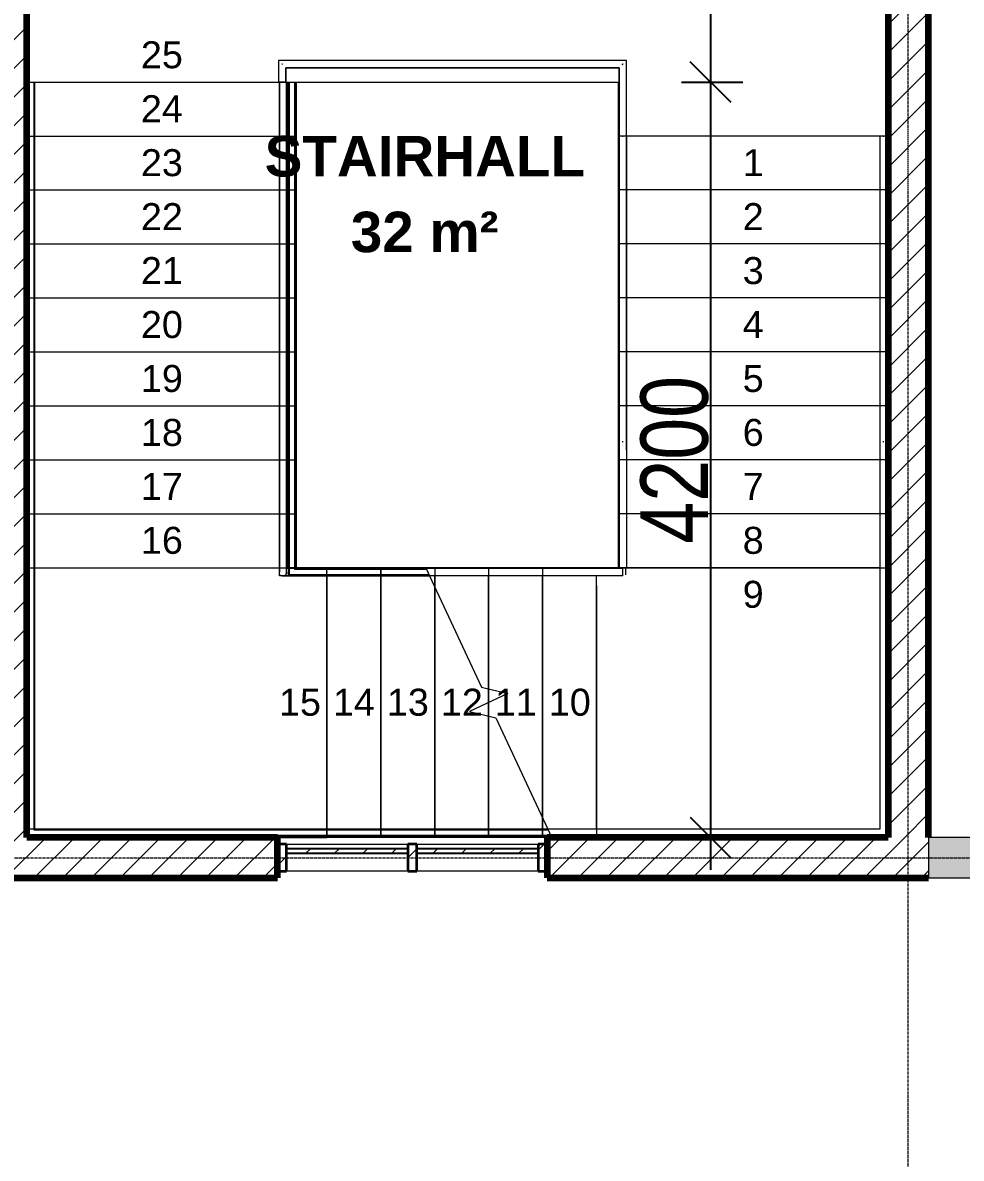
# Model space of a CAD drawing. Header units: millimetres. Extents: x -35190 to 411743, y -233114 to 23872.
# Drawn here: x 176524 to 181742, y -13685 to -7371 of the extents above; entities that cross this region are included whole.
import ezdxf

# ---------------------------------------------------------------- set-up
doc = ezdxf.new("R2010")
doc.units = ezdxf.units.MM
doc.linetypes.add('Grid Line', pattern=[22.225, 12.7, -3.175, 3.175, -3.175])
doc.linetypes.add('Overhead', pattern=[3.96875, 2.38125, -1.5875])
for name, color, linetype, lineweight in [('A-ANNO-DIMS', 211, 'Continuous', 9), ('A-AREA-IDEN', 2, 'Continuous', 9), ('A-DETL-GENF', 92, 'Continuous', 18), ('A-DETL-THIN', 151, 'Continuous', 18), ('A-FLOR', 192, 'Continuous', 18), ('A-FLOR-HRAL', 11, 'Continuous', 18), ('A-FLOR-HRAL-MBND', 5, 'Overhead', 18), ('A-GLAZ-CURT', 52, 'Continuous', 18), ('A-GLAZ-CWMG', 51, 'Continuous', 18), ('A-WALL', 113, 'Continuous', 18), ('A-WALL-PATT', 111, 'Continuous', 18), ('S-GRID', 1, 'Continuous', 9), ('S-STRS', 31, 'Continuous', 18), ('S-STRS-ANNO', 31, 'Continuous', 18), ('S-STRS-MBND', 31, 'Overhead', 18)]:
    doc.layers.add(name, color=color, linetype=linetype, lineweight=lineweight)
doc.styles.add('Arial_1', font='arial.ttf', dxfattribs={"height": 150})
doc.styles.add('Arial_3', font='arial.ttf', dxfattribs={"width": 0.8, "height": 375})
doc.styles.add('Arial_B', font='arialbd.ttf', dxfattribs={"height": 225})
doc.dimstyles.new('main_4_5mm', dxfattribs={"dimscale": 304.8, "dimtxt": 382.597275, "dimasz": 0.738189, "dimexe": 0.590551, "dimexo": 0.0625, "dimgap": 0.024606, "dimtad": 1, "dimdec": 0, "dimzin": 0, "dimdsep": 46, "dimtxsty": 'Arial_3', "dimblk1": 'OBLIQUE', "dimblk2": 'OBLIQUE', "dimsah": 1, "dimcen": 0.09, "dimdle": 0.590551, "dimazin": 0, "dimtfac": 1, "dimtdec": 4, "dimtix": 1, "dimtmove": 0, "dimatfit": 3, "dimfxl": 0.590551, "dimfxlon": 1, "dimtvp": 1, "dimtolj": 1, "dimtzin": 0, "dimarcsym": 2})
pattern_1 = [(45, (140110.45, -3260.38), (-79.5495, 79.5495), [])]

# ---------------------------------------------------------------- blocks, each defined once
blk = doc.blocks.new('Top Rail Type - Top Rail_Internal_-466774-FIRST FLOOR')
at = {"layer": 'A-FLOR-HRAL'}
for p, q in [((38099.2, -8594.9), (36436.4, -8594.9)), ((36436.4, -8634.9), (38099.2, -8634.9)), ((39332.5, -8594.9), (38099.2, -8594.9)), ((38099.2, -8634.9), (39351.1, -8634.9))]:
    blk.add_line(p, q, dxfattribs=at)
blk.add_open_spline([(38103.9, -8612.8), (38103.9, -8613.5), (38103.9, -8614.9), (38103.9, -8616.3), (38103.9, -8617)], degree=3, dxfattribs=at)
blk = doc.blocks.new('Top Rail Type - Top Rail_Internal_-V16-FIRST FLOOR')
at = {"layer": 'A-FLOR-HRAL'}
for p, q in [((38103.9, -8594.9), (36436.4, -8594.9)), ((38103.9, -8634.9), (36436.4, -8634.9)), ((39332.5, -8594.9), (38103.9, -8594.9)), ((39351.1, -8634.9), (38103.9, -8634.9))]:
    blk.add_line(p, q, dxfattribs=at)
blk = doc.blocks.new('Top Rail Type - Top Rail_Internal_-466793-FIRST FLOOR')
at = {"layer": 'A-FLOR-HRAL'}
for p, q in [((37841, -4440.3), (37841, -7165.7)), ((37881, -7165.7), (37881, -4440.3)), ((37861, -7185.7), (38099.2, -7185.7)), ((38099.2, -7145.7), (37881, -7145.7)), ((38656.7, -7145.7), (38099.2, -7145.7)), ((38099.2, -7185.7), (38675.3, -7185.7))]:
    blk.add_line(p, q, dxfattribs=at)
at = {"layer": 'A-FLOR-HRAL', "flags": 128}
for points in [[(37858.9, -4440.3), (37861, -4440.3), (37863.1, -4440.3)], [(37881, -7165.7), (37880.3, -7170.9), (37878.3, -7175.7), (37875.1, -7179.9), (37871, -7183), (37866.2, -7185), (37861, -7185.7), (37855.8, -7185), (37851, -7183), (37846.9, -7179.9)], [(37846.9, -7179.9), (37851, -7183), (37855.8, -7185), (37861, -7185.7)], [(37861, -7185.7), (37866.2, -7185), (37871, -7183), (37875.1, -7179.9), (37878.3, -7175.7), (37880.3, -7170.9), (37881, -7165.7)]]:
    blk.add_lwpolyline(points, dxfattribs=at)
at = {"layer": 'A-FLOR-HRAL'}
blk.add_open_spline([(38103.9, -7163.6), (38103.9, -7164.3), (38103.9, -7165.7), (38103.9, -7167.1), (38103.9, -7167.8)], degree=3, dxfattribs=at)
blk = doc.blocks.new('Top Rail Type - Top Rail_Internal_-V17-FIRST FLOOR')
at = {"layer": 'A-FLOR-HRAL'}
for p, q in [((37841, -4440.3), (37881, -4440.3)), ((37841, -7185.7), (37841, -4440.3)), ((37881, -7145.7), (37881, -4440.3)), ((38103.9, -7185.7), (37841, -7185.7)), ((38103.9, -7145.7), (37881, -7145.7)), ((38656.7, -7145.7), (38103.9, -7145.7)), ((38675.3, -7185.7), (38103.9, -7185.7))]:
    blk.add_line(p, q, dxfattribs=at)
blk = doc.blocks.new('Railing - Railing-467033-FIRST FLOOR')
at = {"layer": 'A-FLOR-HRAL-MBND'}
for p, q in [((36446.8, -4440.3), (36476.8, -4440.3)), ((36446.8, -7140.3), (36446.8, -4440.3)), ((36446.8, -4440.3), (36476.8, -4440.3)), ((36446.8, -7140.3), (36446.8, -4440.3)), ((36446.8, -4440.3), (36476.8, -4440.3)), ((36446.8, -7140.3), (36446.8, -4440.3)), ((36446.8, -4440.3), (36476.8, -4440.3)), ((36446.8, -7140.3), (36446.8, -4440.3)), ((36476.8, -7140.3), (36476.8, -4440.3)), ((36476.8, -7140.3), (36476.8, -4440.3)), ((36476.8, -7140.3), (36476.8, -4440.3)), ((36476.8, -7140.3), (36476.8, -4440.3)), ((36446.8, -7440.3), (36446.8, -7140.3)), ((36446.8, -7440.3), (36446.8, -7140.3)), ((36446.8, -7440.3), (36446.8, -7140.3)), ((36446.8, -7440.3), (36446.8, -7140.3)), ((36476.8, -7440.3), (36476.8, -7140.3)), ((36476.8, -7440.3), (36476.8, -7140.3)), ((36476.8, -7440.3), (36476.8, -7140.3)), ((36476.8, -7440.3), (36476.8, -7140.3)), ((36446.8, -8629.9), (36446.8, -7440.3)), ((36446.8, -8629.9), (36446.8, -7440.3)), ((36446.8, -8629.9), (36446.8, -7440.3)), ((36446.8, -8629.9), (36446.8, -7440.3)), ((36476.8, -8599.9), (36476.8, -7440.3)), ((36476.8, -8599.9), (36476.8, -7440.3)), ((36476.8, -8599.9), (36476.8, -7440.3)), ((36476.8, -8599.9), (36476.8, -7440.3)), ((38103.9, -8629.9), (36446.8, -8629.9)), ((38103.9, -8629.9), (36446.8, -8629.9)), ((38103.9, -8629.9), (36446.8, -8629.9)), ((38103.9, -8629.9), (36446.8, -8629.9)), ((38103.9, -8599.9), (36476.8, -8599.9)), ((38103.9, -8599.9), (36476.8, -8599.9)), ((38103.9, -8599.9), (36476.8, -8599.9)), ((38103.9, -8599.9), (36476.8, -8599.9)), ((39334.8, -8599.9), (38103.9, -8599.9)), ((39334.8, -8599.9), (38103.9, -8599.9)), ((39334.8, -8599.9), (38103.9, -8599.9)), ((39334.8, -8599.9), (38103.9, -8599.9)), ((39348.8, -8629.9), (38103.9, -8629.9)), ((39348.8, -8629.9), (38103.9, -8629.9)), ((39348.8, -8629.9), (38103.9, -8629.9)), ((39348.8, -8629.9), (38103.9, -8629.9))]:
    blk.add_line(p, q, dxfattribs=at)
blk = doc.blocks.new('Railing - Railing-467037-FIRST FLOOR')
at = {"layer": 'A-FLOR-HRAL'}
for p, q in [((39734.3, -7140.3), (39734.3, -7145.7)), ((39734.3, -7140.3), (39734.3, -7145.7)), ((39734.3, -7140.3), (39734.3, -7145.7)), ((39734.3, -7140.3), (39734.3, -7145.7)), ((39764.3, -7140.3), (39764.3, -7180.7)), ((39764.3, -7140.3), (39764.3, -7180.7)), ((39764.3, -7140.3), (39764.3, -7180.7)), ((39764.3, -7140.3), (39764.3, -7180.7))]:
    blk.add_line(p, q, dxfattribs=at)
at = {"layer": 'A-FLOR-HRAL-MBND'}
for p, q in [((37896, -4440.3), (37926, -4440.3)), ((37896, -7180.7), (37896, -4440.3)), ((37896, -4440.3), (37926, -4440.3)), ((37896, -7180.7), (37896, -4440.3)), ((37896, -4440.3), (37926, -4440.3)), ((37896, -7180.7), (37896, -4440.3)), ((37896, -4440.3), (37926, -4440.3)), ((37896, -7180.7), (37896, -4440.3)), ((37926, -7150.7), (37926, -4440.3)), ((37926, -7150.7), (37926, -4440.3)), ((37926, -7150.7), (37926, -4440.3)), ((37926, -7150.7), (37926, -4440.3)), ((38103.9, -7180.7), (37896, -7180.7)), ((38103.9, -7180.7), (37896, -7180.7)), ((38103.9, -7180.7), (37896, -7180.7)), ((38103.9, -7180.7), (37896, -7180.7)), ((38103.9, -7150.7), (37926, -7150.7)), ((38103.9, -7150.7), (37926, -7150.7)), ((38103.9, -7150.7), (37926, -7150.7)), ((38103.9, -7150.7), (37926, -7150.7)), ((38659, -7150.7), (38103.9, -7150.7)), ((38659, -7150.7), (38103.9, -7150.7)), ((38659, -7150.7), (38103.9, -7150.7)), ((38659, -7150.7), (38103.9, -7150.7)), ((38673, -7180.7), (38103.9, -7180.7)), ((38673, -7180.7), (38103.9, -7180.7)), ((38673, -7180.7), (38103.9, -7180.7)), ((38673, -7180.7), (38103.9, -7180.7))]:
    blk.add_line(p, q, dxfattribs=at)
blk = doc.blocks.new('Top Rail Type - Top Rail_Internal_-467053-FIRST FLOOR')
at = {"layer": 'A-FLOR-HRAL'}
for p, q in [((41178.5, -4740.3), (41178.5, -6485)), ((41218.5, -6485), (41218.5, -4740.3))]:
    blk.add_line(p, q, dxfattribs=at)
at = {"layer": 'A-FLOR-HRAL', "flags": 128}
for points in [[(41196.4, -4740.3), (41198.5, -4740.3), (41200.6, -4740.3)], [(41201.3, -6440.8), (41198.5, -6440.3), (41195.7, -6440.8)]]:
    blk.add_lwpolyline(points, dxfattribs=at)
blk = doc.blocks.new('Top Rail Type - Top Rail_Internal_-V20-FIRST FLOOR')
at = {"layer": 'A-FLOR-HRAL', "linetype": 'Overhead'}
for p, q in [((36441.8, -4440.3), (36481.8, -4440.3)), ((36441.8, -7440.3), (36441.8, -4440.3)), ((36481.8, -7440.3), (36481.8, -4440.3)), ((36441.8, -8634.9), (36441.8, -7440.3)), ((36481.8, -8594.9), (36481.8, -7440.3)), ((38103.9, -8634.9), (36441.8, -8634.9)), ((38103.9, -8594.9), (36481.8, -8594.9)), ((39332.5, -8594.9), (38103.9, -8594.9)), ((39351.1, -8634.9), (38103.9, -8634.9))]:
    blk.add_line(p, q, dxfattribs=at)
at = {"layer": 'A-FLOR-HRAL'}
for p, q in [((41218.5, -4740.3), (41178.5, -4740.3)), ((41178.5, -4740.3), (41178.5, -7140.3)), ((41218.5, -4740.3), (41218.5, -7140.3)), ((41178.5, -7140.3), (41178.5, -8594.9)), ((41218.5, -7140.3), (41218.5, -8634.9)), ((39332.5, -8594.9), (39351.1, -8634.9)), ((39903.9, -8594.9), (39332.5, -8594.9)), ((39903.9, -8634.9), (39351.1, -8634.9)), ((41178.5, -8594.9), (39903.9, -8594.9)), ((41218.5, -8634.9), (39903.9, -8634.9))]:
    blk.add_line(p, q, dxfattribs=at)
blk = doc.blocks.new('Top Rail Type - Top Rail_Internal_-467072-FIRST FLOOR')
at = {"layer": 'A-FLOR-HRAL'}
for p, q in [((39729.3, -4740.3), (39729.3, -6485)), ((39769.3, -6485), (39769.3, -4740.3))]:
    blk.add_line(p, q, dxfattribs=at)
at = {"layer": 'A-FLOR-HRAL', "flags": 128}
for points in [[(39747.2, -4740.3), (39749.3, -4740.3), (39751.4, -4740.3)], [(39752.1, -6440.8), (39749.3, -6440.3), (39746.5, -6440.8)]]:
    blk.add_lwpolyline(points, dxfattribs=at)
blk = doc.blocks.new('Top Rail Type - Top Rail_Internal_-V21-FIRST FLOOR')
at = {"layer": 'A-FLOR-HRAL', "linetype": 'Overhead'}
for p, q in [((37891, -4440.3), (37931, -4440.3)), ((37891, -7185.7), (37891, -4440.3)), ((37931, -7145.7), (37931, -4440.3)), ((38103.9, -7185.7), (37891, -7185.7)), ((38103.9, -7145.7), (37931, -7145.7)), ((38656.7, -7145.7), (38103.9, -7145.7)), ((38675.3, -7185.7), (38103.9, -7185.7))]:
    blk.add_line(p, q, dxfattribs=at)
at = {"layer": 'A-FLOR-HRAL'}
for p, q in [((39769.3, -4740.3), (39729.3, -4740.3)), ((39729.3, -4740.3), (39729.3, -7140.3)), ((39769.3, -4740.3), (39769.3, -7140.3)), ((38656.7, -7145.7), (38675.3, -7185.7)), ((39603.9, -7145.7), (38656.7, -7145.7)), ((39603.9, -7185.7), (38675.3, -7185.7)), ((39749.3, -7145.7), (39603.9, -7145.7)), ((39749.3, -7185.7), (39603.9, -7185.7)), ((39769.3, -7140.3), (39729.3, -7140.3)), ((39749.3, -7185.7), (39749.3, -7145.7))]:
    blk.add_line(p, q, dxfattribs=at)
blk = doc.blocks.new('System Panel - Glazed-725104-FIRST FLOOR')
at = {"layer": 'A-GLAZ-CURT'}
h = blk.add_hatch(dxfattribs=at)
h.set_pattern_fill('FP_13', color=256, style=0, pattern_type=2)
h.set_pattern_definition([(225, (38942.4, -8752.82), (79.5495, -79.5495), [])])
h.paths.add_polyline_path([(-222.2, -24.5), (-337.5, -24.5), (-337.5, -49.5), (337.5, -49.5), (337.5, -24.5), (-61.5, -24.5)])
at = {"layer": 'A-GLAZ-CURT', "lineweight": 25}
for p, q in [((337.5, -24.5), (-337.5, -24.5)), ((-337.5, -24.5), (-337.5, -49.5)), ((-337.5, -49.5), (337.5, -49.5)), ((337.5, -49.5), (337.5, -24.5))]:
    blk.add_line(p, q, dxfattribs=at)
blk = doc.blocks.new('Rectangular Mullion - 50 x 150mm-725105-FIRST FLOOR')
at = {"layer": 'A-GLAZ-CWMG'}
h = blk.add_hatch(dxfattribs=at)
h.set_pattern_fill('FP_14', color=256, style=0, pattern_type=2)
h.set_pattern_definition([(135, (37829.9, 8752.82), (-79.5495, -79.5495), [])])
h.paths.add_polyline_path([(-50, -75), (-50, 75), (0, 75), (0, -75)])
at = {"layer": 'A-GLAZ-CWMG', "lineweight": 35}
for p, q in [((-50, 75), (0, 75)), ((-50, -75), (-50, 75)), ((0, 75), (0, -75)), ((0, -75), (-50, -75))]:
    blk.add_line(p, q, dxfattribs=at)
blk = doc.blocks.new('Top Rail Type - Top Rail_Internal_-587725-FIRST FLOOR')
at = {"layer": 'A-FLOR-HRAL'}
for p, q in [((39769.3, -4320.3), (37836, -4320.3)), ((37836, -4320.3), (37836, -4440.3)), ((39769.3, -4740.3), (39769.3, -4320.3)), ((37876, -4360.3), (39729.3, -4360.3)), ((37876, -4440.3), (37876, -4360.3)), ((39729.3, -4360.3), (39729.3, -4740.3)), ((37853.7, -4440.3), (37858.3, -4440.3))]:
    blk.add_line(p, q, dxfattribs=at)
for points, knots in [([(37853.7, -4338), (37854, -4338.3), (37854.8, -4339.1), (37856, -4340.3), (37857.2, -4341.5), (37858, -4342.3), (37858.3, -4342.7)], [0.46272837, 0.46272837, 0.46272837, 0.46272837, 0.47916667, 0.5, 0.52083333, 0.53727163, 0.53727163, 0.53727163, 0.53727163]), ([(39747, -4342.7), (39747.3, -4342.3), (39748.1, -4341.5), (39749.3, -4340.3), (39750.5, -4339.1), (39751.3, -4338.3), (39751.6, -4338)], [-0.53727163, -0.53727163, -0.53727163, -0.53727163, -0.52083333, -0.5, -0.47916667, -0.46272837, -0.46272837, -0.46272837, -0.46272837])]:
    blk.add_open_spline(points, degree=3, knots=knots, dxfattribs=at)
blk = doc.blocks.new('Top Rail Type - Top Rail_Internal_-V44-FIRST FLOOR')
at = {"layer": 'A-FLOR-HRAL'}
for p, q in [((37836, -4320.3), (37836, -4440.3)), ((39769.3, -4320.3), (37836, -4320.3)), ((39769.3, -4740.3), (39769.3, -4320.3)), ((37876, -4360.3), (37876, -4440.3)), ((39729.3, -4360.3), (37876, -4360.3)), ((39729.3, -4740.3), (39729.3, -4360.3)), ((37876, -4440.3), (37836, -4440.3))]:
    blk.add_line(p, q, dxfattribs=at)
blk = doc.blocks.new('Rectangular Mullion - 50 x 150mm-723970-FIRST FLOOR')
at = {"layer": 'A-GLAZ-CWMG'}
for p, q in [((38604.9, -8677.8), (39279.9, -8677.8)), ((39279.9, -8827.8), (38604.9, -8827.8))]:
    blk.add_line(p, q, dxfattribs=at)
blk = doc.blocks.new('Rectangular Mullion - 50 x 150mm-725133-FIRST FLOOR')
at = {"layer": 'A-GLAZ-CWMG'}
h = blk.add_hatch(dxfattribs=at)
h.set_pattern_fill('FP_47', color=256, style=0, pattern_type=2)
h.set_pattern_definition([(45, (-39329.9, 8752.82), (-79.5495, 79.5495), [])])
h.paths.add_polyline_path([(-50, -75), (0, -75), (0, 75), (-50, 75), (-50, -51.6)])
at = {"layer": 'A-GLAZ-CWMG', "lineweight": 35}
for p, q in [((0, 75), (-50, 75)), ((-50, 75), (-50, -75)), ((0, -75), (0, 75)), ((-50, -75), (0, -75))]:
    blk.add_line(p, q, dxfattribs=at)
blk = doc.blocks.new('System Panel - Glazed-V91-FIRST FLOOR')
at = {"layer": 'A-GLAZ-CURT'}
h = blk.add_hatch(dxfattribs=at)
h.set_pattern_fill('FP_51', color=256, style=0, pattern_type=2)
h.set_pattern_definition([(225, (38217.4, -8752.82), (79.5495, -79.5495), [])])
h.paths.add_polyline_path([(198, -24.5), (-337.5, -24.5), (-337.5, -49.5), (337.5, -49.5), (337.5, -24.5)])
at = {"layer": 'A-GLAZ-CURT', "lineweight": 25}
for p, q in [((337.5, -24.5), (-337.5, -24.5)), ((-337.5, -24.5), (-337.5, -49.5)), ((-337.5, -49.5), (337.5, -49.5)), ((337.5, -49.5), (337.5, -24.5))]:
    blk.add_line(p, q, dxfattribs=at)
blk = doc.blocks.new('Rectangular Mullion - 50 x 150mm-725099-FIRST FLOOR')
at = {"layer": 'A-GLAZ-CWMG'}
h = blk.add_hatch(dxfattribs=at)
h.set_pattern_fill('FP_63', color=256, style=0, pattern_type=2)
h.set_pattern_definition([(135, (38579.9, 8752.82), (-79.5495, -79.5495), [])])
h.paths.add_polyline_path([(25, -75), (-25, -75), (-25, 75), (25, 75), (25, 24.5)])
at = {"layer": 'A-GLAZ-CWMG', "lineweight": 35}
for p, q in [((-25, 75), (25, 75)), ((-25, -75), (-25, 75)), ((25, 75), (25, -75)), ((25, -75), (-25, -75))]:
    blk.add_line(p, q, dxfattribs=at)
blk = doc.blocks.new('_Oblique')
at = {"color": 0, "linetype": 'ByBlock', "lineweight": -2}
blk.add_line((-0.5, -0.5), (0.5, 0.5), dxfattribs=at)
blk = doc.blocks.new('*D3549')
at = {"layer": 'A-ANNO-DIMS', "color": 0, "lineweight": -2, "transparency": 16777216}
for p, q in [((180347.3, -5095.7), (180347.3, -7880.7)), ((180508.2, -5275.7), (180167.3, -5275.7)), ((180186.3, -7700.7), (180527.3, -7700.7))]:
    blk.add_line(p, q, dxfattribs=at)
at = {"layer": 'Defpoints', "color": 0, "transparency": 16777216}
for p in [(180527.3, -5275.7), (180167.3, -7700.7), (180347.3, -7700.7)]:
    blk.add_point(p, dxfattribs=at)
at = {"layer": 'A-ANNO-DIMS', "color": 0, "lineweight": -2, "transparency": 16777216, "xscale": 224.9999999999999, "yscale": 224.9999999999999, "zscale": 224.9999999999999}
for p, rotation in [((180347.3, -5275.7), 90), ((180347.3, -7700.7), 270)]:
    blk.add_blockref('_Oblique', p, dxfattribs=dict(at, rotation=rotation))
at = {"layer": 'A-ANNO-DIMS', "color": 0, "transparency": 16777216, "insert": (180148.3, -6488.2), "char_height": 375, "width": 1101.88, "attachment_point": 5, "rotation": 90, "style": 'Arial_3'}
blk.add_mtext('\\A1;2425', dxfattribs=at)
blk = doc.blocks.new('*D3550')
at = {"layer": 'A-ANNO-DIMS', "color": 0, "lineweight": -2, "transparency": 16777216}
for p, q in [((180347.3, -7520.7), (180347.3, -12080.7)), ((180186.3, -7700.7), (180527.3, -7700.7)), ((180508.2, -11900.7), (180167.3, -11900.7))]:
    blk.add_line(p, q, dxfattribs=at)
at = {"layer": 'Defpoints', "color": 0, "transparency": 16777216}
for p in [(180167.3, -7700.7), (180347.3, -11900.7), (180527.3, -11900.7)]:
    blk.add_point(p, dxfattribs=at)
at = {"layer": 'A-ANNO-DIMS', "color": 0, "lineweight": -2, "transparency": 16777216, "xscale": 224.9999999999999, "yscale": 224.9999999999999, "zscale": 224.9999999999999}
for p, rotation in [((180347.3, -7700.7), 90), ((180347.3, -11900.7), 270)]:
    blk.add_blockref('_Oblique', p, dxfattribs=dict(at, rotation=rotation))
at = {"layer": 'A-ANNO-DIMS', "color": 0, "transparency": 16777216, "insert": (180148.3, -9800.7), "char_height": 375, "width": 1101.88, "attachment_point": 5, "rotation": 90, "style": 'Arial_3'}
blk.add_mtext('\\A1;4200', dxfattribs=at)

msp = doc.modelspace()

# ---------------------------------------------------------------- hatches: boundary and pattern name
at = {"layer": 'A-DETL-GENF'}
h = msp.add_hatch(color=1, dxfattribs=at)
h.paths.add_polyline_path([(129284.4, -12125.7), (129284.4, -11900.7), (128384.4, -11900.7), (128384.4, -12125.7)])
h.paths.add_polyline_path([(182459.4, -12125.7), (182459.4, -11900.7), (181559.4, -11900.7), (181559.4, -12125.7), (182138.2, -12125.7)])
h.paths.add_polyline_path([(129609.4, -3475.7), (130809.4, -3475.7), (130809.4, -3250.7), (129609.4, -3250.7), (129609.4, -3448.4)])
h.paths.add_polyline_path([(180034.2, -3475.7), (181234.2, -3475.7), (181234.2, -3250.7), (180034.2, -3250.7), (180034.2, -3293)])
h.paths.add_polyline_path([(129284.4, 4202.3), (129284.4, 4352.3), (128834.4, 4352.3), (128834.4, 4202.3)])
h.paths.add_polyline_path([(181559.4, 4301.3), (182009.4, 4301.3), (182009.4, 4451.3), (181559.4, 4451.3)])
h.paths.add_polyline_path([(128834.4, 6451.3), (129284.4, 6451.3), (129284.4, 6551.3), (128834.4, 6551.3), (128834.4, 6452.3)])
h.paths.add_polyline_path([(181559.4, 6551.3), (182009.4, 6551.3), (182009.4, 6651.3), (181559.4, 6651.3)])
h.paths.add_polyline_path([(128834.4, 7170.3), (129284.4, 7170.3), (129284.4, 7270.3), (128834.4, 7270.3)])
h.paths.add_polyline_path([(182009.4, 7270.3), (182009.4, 7370.3), (181559.4, 7370.3), (181559.4, 7270.3)])
h.paths.add_polyline_path([(129284.4, 9372.3), (129284.4, 9522.3), (128834.4, 9522.3), (128834.4, 9372.3)])
h.paths.add_polyline_path([(181559.4, 9470.3), (182009.4, 9470.3), (182009.4, 9620.3), (181559.4, 9620.3)])
h.paths.add_polyline_path([(129829.4, 11074.3), (129829.4, 11524.3), (129679.4, 11524.3), (129679.4, 11074.3)])
h.paths.add_polyline_path([(132029.4, 11074.3), (132029.4, 11524.3), (131929.4, 11524.3), (131929.4, 11074.3)])
h.paths.add_polyline_path([(132359.4, 11074.3), (132359.4, 11524.3), (132259.4, 11524.3), (132259.4, 11074.3)])
h.paths.add_polyline_path([(134159.4, 11074.3), (134309.4, 11074.3), (134309.4, 11524.3), (134159.4, 11524.3), (134159.4, 11420.5)])
h.paths.add_polyline_path([(181089.4, 11074.3), (181239.4, 11074.3), (181239.4, 11524.3), (181089.4, 11524.3)])
h.paths.add_polyline_path([(176564.4, 11074.3), (176714.4, 11074.3), (176714.4, 11524.3), (176564.4, 11524.3)])
at = {"layer": 'A-WALL-PATT'}
h = msp.add_hatch(dxfattribs=at)
h.set_pattern_fill('FP_1', color=256, style=0, pattern_type=2)
h.set_pattern_definition(pattern_1)
h.paths.add_polyline_path([(176546.9, -11900.7), (176546.9, -5275.7), (176321.9, -5275.7), (176321.9, -11900.7), (176412, -11900.7)])
h = msp.add_hatch(dxfattribs=at)
h.set_pattern_fill('FP_1', color=256, style=0, pattern_type=2)
h.set_pattern_definition(pattern_1)
h.paths.add_polyline_path([(181559.4, -11900.7), (181559.4, -5388.2), (181334.4, -5388.2), (181334.4, -11900.7)])
h = msp.add_hatch(dxfattribs=at)
h.set_pattern_fill('FP_1', color=256, style=0, pattern_type=2)
h.set_pattern_definition(pattern_1)
h.paths.add_polyline_path([(172734.4, -12125.7), (174169.4, -12125.7), (174169.4, -11900.7), (172434.4, -11900.7), (172434.4, -12125.7)])
h.paths.add_polyline_path([(176984.6, -12125.7), (177940.4, -12125.7), (177940.4, -11900.7), (176269.4, -11900.7), (176269.4, -12125.7), (176698.3, -12125.7)])
h.paths.add_polyline_path([(180420.3, -12125.7), (181559.4, -12125.7), (181559.4, -11900.7), (179440.4, -11900.7), (179440.4, -12125.7), (180134, -12125.7)])

# ---------------------------------------------------------------- linework, layer by layer
at = {"layer": 'A-DETL-THIN'}
for p, q in [((176546.9, -7700.7), (176546.9, -11900.7)), ((179834.4, -8000.7), (179834.4, -10400.7)), ((181334.4, -8000.7), (179834.4, -8000.7)), ((181334.4, -8300.7), (179834.4, -8300.7)), ((181334.4, -8600.7), (179834.4, -8600.7)), ((181334.4, -8900.7), (179834.4, -8900.7)), ((181334.4, -9200.7), (179834.4, -9200.7)), ((181334.4, -9500.7), (179834.4, -9500.7)), ((181334.4, -9800.7), (179834.4, -9800.7)), ((181334.4, -10100.7), (179834.4, -10100.7)), ((179834.4, -10400.7), (177996.9, -10400.7)), ((178514.4, -10400.7), (178514.4, -11900.7)), ((178814.4, -10400.7), (178814.4, -11900.7)), ((179114.4, -10400.7), (179114.4, -11900.7)), ((179414.4, -10400.7), (179414.4, -11900.7)), ((179834.4, -10400.7), (181334.4, -10400.7)), ((178214.4, -10446.1), (178214.4, -11900.7)), ((179714.4, -10500.7), (179714.4, -11900.7)), ((182459.4, -11900.7), (181559.4, -11900.7)), ((181559.4, -11900.7), (181559.4, -12125.7)), ((181559.4, -12125.7), (182459.4, -12125.7))]:
    msp.add_line(p, q, dxfattribs=at)
at = {"layer": 'A-FLOR'}
for p, q in [((176546.9, -7700.7), (177946.5, -7700.7)), ((177991.5, -7700.7), (179834.4, -7700.7)), ((179834.4, -7700.7), (179834.4, -8000.7))]:
    msp.add_line(p, q, dxfattribs=at)
at = {"layer": 'A-WALL', "lineweight": 140}
for p, q in [((176546.9, -11900.7), (176546.9, -5275.7)), ((181334.4, -5275.7), (181334.4, -11900.7)), ((181559.4, -11900.7), (181559.4, -5275.7)), ((177940.4, -11900.7), (176546.9, -11900.7)), ((177940.4, -12125.7), (177940.4, -11900.7)), ((181334.4, -11900.7), (179440.4, -11900.7)), ((179440.4, -11900.7), (179440.4, -12125.7)), ((176269.4, -12125.7), (177940.4, -12125.7)), ((179440.4, -12125.7), (181559.4, -12125.7))]:
    msp.add_line(p, q, dxfattribs=at)
at = {"layer": 'S-GRID', "linetype": 'Grid Line'}
for p, q in [((181446.9, -26662), (181446.9, 15610.8)), ((124075.2, -12013.2), (187181.8, -12013.2))]:
    msp.add_line(p, q, dxfattribs=at)
at = {"layer": 'S-STRS'}
for p, q in [((176546.9, -7700.7), (177946.5, -7700.7)), ((177991.5, -7700.7), (177996.9, -7700.7)), ((177996.9, -8000.7), (177996.9, -7700.7)), ((176546.9, -8000.7), (177951.5, -8000.7)), ((177991.5, -8000.7), (177996.9, -8000.7)), ((177996.9, -8300.7), (177996.9, -8000.7)), ((179839.8, -8000.7), (179834.4, -8000.7)), ((179834.4, -8000.7), (179834.4, -8300.7)), ((181289, -8000.7), (179879.8, -8000.7)), ((181334.4, -8000.7), (181329, -8000.7)), ((176546.9, -8300.7), (177951.5, -8300.7)), ((177991.5, -8300.7), (177996.9, -8300.7)), ((177996.9, -8600.7), (177996.9, -8300.7)), ((179834.4, -8300.7), (179834.4, -8600.7)), ((179839.8, -8300.7), (179834.4, -8300.7)), ((181289, -8300.7), (179879.8, -8300.7)), ((181334.4, -8300.7), (181329, -8300.7)), ((176546.9, -8600.7), (177951.5, -8600.7)), ((177991.5, -8600.7), (177996.9, -8600.7)), ((177996.9, -8900.7), (177996.9, -8600.7)), ((179834.4, -8600.7), (179834.4, -8900.7)), ((179839.8, -8600.7), (179834.4, -8600.7)), ((181289, -8600.7), (179879.8, -8600.7)), ((181334.4, -8600.7), (181329, -8600.7)), ((176546.9, -8900.7), (177951.5, -8900.7)), ((177991.5, -8900.7), (177996.9, -8900.7)), ((177996.9, -9200.7), (177996.9, -8900.7)), ((179834.4, -8900.7), (179834.4, -9200.7)), ((179839.8, -8900.7), (179834.4, -8900.7)), ((181289, -8900.7), (179879.8, -8900.7)), ((181334.4, -8900.7), (181329, -8900.7)), ((176546.9, -9200.7), (177951.5, -9200.7)), ((177991.5, -9200.7), (177996.9, -9200.7)), ((177996.9, -9500.7), (177996.9, -9200.7)), ((179834.4, -9200.7), (179834.4, -9500.7)), ((179839.8, -9200.7), (179834.4, -9200.7)), ((181289, -9200.7), (179879.8, -9200.7)), ((181334.4, -9200.7), (181329, -9200.7)), ((176546.9, -9500.7), (177951.5, -9500.7)), ((177991.5, -9500.7), (177996.9, -9500.7)), ((177996.9, -9800.7), (177996.9, -9500.7)), ((179834.4, -9500.7), (179834.4, -9800.7)), ((179839.8, -9500.7), (179834.4, -9500.7)), ((181289, -9500.7), (179879.8, -9500.7)), ((181334.4, -9500.7), (181329, -9500.7)), ((176546.9, -9800.7), (177951.5, -9800.7)), ((177991.5, -9800.7), (177996.9, -9800.7)), ((177996.9, -10100.7), (177996.9, -9800.7)), ((179834.4, -9800.7), (179834.4, -10100.7)), ((179839.8, -9800.7), (179834.4, -9800.7)), ((181289, -9800.7), (179879.8, -9800.7)), ((181334.4, -9800.7), (181329, -9800.7)), ((176546.9, -10100.7), (177951.5, -10100.7)), ((177991.5, -10100.7), (177996.9, -10100.7)), ((177996.9, -10400.7), (177996.9, -10100.7)), ((179834.4, -10100.7), (179834.4, -10400.7)), ((179839.8, -10100.7), (179834.4, -10100.7)), ((181289, -10100.7), (179879.8, -10100.7)), ((181334.4, -10100.7), (181329, -10100.7)), ((176546.9, -10400.7), (177951.5, -10400.7)), ((177991.5, -10400.7), (177996.9, -10400.7)), ((178214.4, -10400.7), (177996.9, -10400.7)), ((178214.4, -10406.1), (178214.4, -10400.7)), ((178514.4, -10400.7), (178214.4, -10400.7)), ((178764.6, -10400.7), (178514.4, -10400.7)), ((178514.4, -10406.1), (178514.4, -10400.7)), ((178814.4, -10400.7), (178764.6, -10400.7)), ((179114.4, -10400.7), (178814.4, -10400.7)), ((178814.4, -10406.1), (178814.4, -10400.7)), ((179414.4, -10400.7), (179114.4, -10400.7)), ((179114.4, -10406.1), (179114.4, -10400.7)), ((179714.4, -10400.7), (179414.4, -10400.7)), ((179414.4, -10406.1), (179414.4, -10400.7)), ((179834.4, -10400.7), (179714.4, -10400.7)), ((179714.4, -10406.1), (179714.4, -10400.7)), ((179839.8, -10400.7), (179834.4, -10400.7)), ((181289, -10400.7), (179879.8, -10400.7)), ((181334.4, -10400.7), (181329, -10400.7)), ((178214.4, -11855.3), (178214.4, -10446.1)), ((178514.4, -11855.3), (178514.4, -10446.1)), ((178814.4, -10507.3), (178814.4, -10446.1)), ((179114.4, -11075.4), (179114.4, -10446.1)), ((179414.4, -11794.1), (179414.4, -10446.1)), ((179714.4, -11855.3), (179714.4, -10446.1)), ((178814.4, -11855.3), (178814.4, -10507.3)), ((179114.4, -11150.7), (179114.4, -11075.4)), ((179114.4, -11226), (179114.4, -11150.7)), ((179114.4, -11855.3), (179114.4, -11226)), ((179414.4, -11855.3), (179414.4, -11794.1)), ((177940.4, -11900.7), (178214.4, -11900.7)), ((178214.4, -11900.7), (178214.4, -11895.3)), ((178514.4, -11900.7), (178214.4, -11900.7)), ((178514.4, -11900.7), (178514.4, -11895.3)), ((178814.4, -11900.7), (178514.4, -11900.7)), ((178814.4, -11900.7), (178814.4, -11895.3)), ((179114.4, -11900.7), (178814.4, -11900.7)), ((179114.4, -11900.7), (179114.4, -11895.3)), ((179414.4, -11900.7), (179114.4, -11900.7)), ((179414.4, -11900.7), (179414.4, -11895.3)), ((179440.4, -11900.7), (179414.4, -11900.7)), ((179714.4, -11900.7), (179714.4, -11895.3))]:
    msp.add_line(p, q, dxfattribs=at)
at = {"layer": 'S-STRS', "linetype": 'Overhead'}
for p, q in [((176546.9, -8000.7), (177951.5, -8000.7)), ((177991.5, -8000.7), (177996.9, -8000.7)), ((179839.8, -8000.7), (179834.4, -8000.7)), ((181289, -8000.7), (179879.8, -8000.7)), ((181334.4, -8000.7), (181329, -8000.7)), ((176546.9, -8300.7), (177951.5, -8300.7)), ((177991.5, -8300.7), (177996.9, -8300.7)), ((179839.8, -8300.7), (179834.4, -8300.7)), ((181289, -8300.7), (179879.8, -8300.7)), ((181334.4, -8300.7), (181329, -8300.7)), ((176546.9, -8600.7), (177951.5, -8600.7)), ((177991.5, -8600.7), (177996.9, -8600.7)), ((179839.8, -8600.7), (179834.4, -8600.7)), ((181289, -8600.7), (179879.8, -8600.7)), ((181334.4, -8600.7), (181329, -8600.7)), ((176546.9, -8900.7), (177951.5, -8900.7)), ((177991.5, -8900.7), (177996.9, -8900.7)), ((179839.8, -8900.7), (179834.4, -8900.7)), ((181289, -8900.7), (179879.8, -8900.7)), ((181334.4, -8900.7), (181329, -8900.7)), ((176546.9, -9200.7), (177951.5, -9200.7)), ((177991.5, -9200.7), (177996.9, -9200.7)), ((179839.8, -9200.7), (179834.4, -9200.7)), ((181289, -9200.7), (179879.8, -9200.7)), ((181334.4, -9200.7), (181329, -9200.7)), ((176546.9, -9500.7), (177951.5, -9500.7)), ((177991.5, -9500.7), (177996.9, -9500.7)), ((179839.8, -9500.7), (179834.4, -9500.7)), ((181289, -9500.7), (179879.8, -9500.7)), ((181334.4, -9500.7), (181329, -9500.7)), ((176546.9, -9800.7), (177951.5, -9800.7)), ((177991.5, -9800.7), (177996.9, -9800.7)), ((179839.8, -9800.7), (179834.4, -9800.7)), ((181289, -9800.7), (179879.8, -9800.7)), ((181334.4, -9800.7), (181329, -9800.7)), ((176546.9, -10100.7), (177951.5, -10100.7)), ((177991.5, -10100.7), (177996.9, -10100.7)), ((179839.8, -10100.7), (179834.4, -10100.7)), ((181289, -10100.7), (179879.8, -10100.7)), ((181334.4, -10100.7), (181329, -10100.7)), ((176546.9, -10400.7), (177951.5, -10400.7)), ((177991.5, -10400.7), (177996.9, -10400.7)), ((178214.4, -10406.1), (178214.4, -10400.7)), ((178514.4, -10406.1), (178514.4, -10400.7)), ((178814.4, -10406.1), (178814.4, -10400.7)), ((179114.4, -10406.1), (179114.4, -10400.7)), ((179414.4, -10406.1), (179414.4, -10400.7)), ((179714.4, -10406.1), (179714.4, -10400.7)), ((179839.8, -10400.7), (179834.4, -10400.7)), ((181289, -10400.7), (179879.8, -10400.7)), ((181334.4, -10400.7), (181329, -10400.7)), ((178214.4, -11855.3), (178214.4, -10446.1)), ((178514.4, -11855.3), (178514.4, -10446.1)), ((178814.4, -10507.3), (178814.4, -10446.1)), ((179114.4, -11075.4), (179114.4, -10446.1)), ((179414.4, -11794.1), (179414.4, -10446.1)), ((179714.4, -11855.3), (179714.4, -10446.1)), ((178814.4, -11855.3), (178814.4, -10507.3)), ((179114.4, -11150.7), (179114.4, -11075.4)), ((179114.4, -11226), (179114.4, -11150.7)), ((179114.4, -11855.3), (179114.4, -11226)), ((179414.4, -11855.3), (179414.4, -11794.1)), ((178214.4, -11900.7), (178214.4, -11895.3)), ((178514.4, -11900.7), (178514.4, -11895.3)), ((178814.4, -11900.7), (178814.4, -11895.3)), ((179114.4, -11900.7), (179114.4, -11895.3)), ((179414.4, -11900.7), (179414.4, -11895.3)), ((179714.4, -11900.7), (179714.4, -11895.3))]:
    msp.add_line(p, q, dxfattribs=at)
at = {"layer": 'S-STRS-MBND'}
for p, q in [((176546.9, -7700.7), (178046.9, -7700.7)), ((176546.9, -10400.7), (176546.9, -7700.7)), ((178046.9, -10400.7), (178046.9, -7700.7)), ((176546.9, -8000.7), (178046.9, -8000.7)), ((176546.9, -8000.7), (178046.9, -8000.7)), ((176546.9, -8300.7), (178046.9, -8300.7)), ((176546.9, -8300.7), (178046.9, -8300.7)), ((176546.9, -8600.7), (178046.9, -8600.7)), ((176546.9, -8600.7), (178046.9, -8600.7)), ((176546.9, -8900.7), (178046.9, -8900.7)), ((176546.9, -8900.7), (178046.9, -8900.7)), ((176546.9, -9200.7), (178046.9, -9200.7)), ((176546.9, -9200.7), (178046.9, -9200.7)), ((176546.9, -9500.7), (178046.9, -9500.7)), ((176546.9, -9500.7), (178046.9, -9500.7)), ((176546.9, -9800.7), (178046.9, -9800.7)), ((176546.9, -9800.7), (178046.9, -9800.7)), ((176546.9, -10100.7), (178046.9, -10100.7)), ((176546.9, -10100.7), (178046.9, -10100.7)), ((176546.9, -10400.7), (176546.9, -11900.7)), ((176546.9, -10400.7), (178046.9, -10400.7)), ((176546.9, -10400.7), (178046.9, -10400.7)), ((178214.4, -10400.7), (178046.9, -10400.7)), ((178214.4, -11900.7), (178214.4, -10400.7)), ((178764.6, -10400.7), (178214.4, -10400.7)), ((178214.4, -11900.7), (178214.4, -10400.7)), ((178514.4, -11900.7), (178514.4, -10400.7)), ((178514.4, -11900.7), (178514.4, -10400.7)), ((178814.4, -11900.7), (178814.4, -10507.3)), ((178814.4, -11900.7), (178814.4, -10507.3)), ((179114.4, -11150.7), (179114.4, -11075.4)), ((179114.4, -11150.7), (179114.4, -11075.4)), ((179114.4, -11900.7), (179114.4, -11226)), ((179114.4, -11900.7), (179114.4, -11226)), ((179414.4, -11900.7), (179414.4, -11794.1)), ((179414.4, -11900.7), (179414.4, -11794.1)), ((176546.9, -11900.7), (178214.4, -11900.7)), ((179440.4, -11900.7), (178214.4, -11900.7))]:
    msp.add_line(p, q, dxfattribs=at)
at = {"layer": 'S-STRS-MBND', "linetype": 'Continuous'}
for p, q in [((178764.6, -10400.7), (178767.1, -10406.1)), ((178785.8, -10446.1), (179074.7, -11065.7)), ((179220.6, -11101.2), (179008.2, -11200.2)), ((179074.7, -11065.7), (179220.6, -11101.2)), ((179008.2, -11200.2), (179154, -11235.7)), ((179154, -11235.7), (179442.9, -11855.3)), ((179461.6, -11895.3), (179464.1, -11900.7))]:
    msp.add_line(p, q, dxfattribs=at)

# ---------------------------------------------------------------- block references
at = {"layer": 'A-FLOR-HRAL'}
for name in ['Top Rail Type - Top Rail_Internal_-587725-FIRST FLOOR', 'Top Rail Type - Top Rail_Internal_-V44-FIRST FLOOR', 'Top Rail Type - Top Rail_Internal_-V20-FIRST FLOOR', 'Railing - Railing-467033-FIRST FLOOR', 'Top Rail Type - Top Rail_Internal_-466793-FIRST FLOOR', 'Top Rail Type - Top Rail_Internal_-V17-FIRST FLOOR', 'Top Rail Type - Top Rail_Internal_-V21-FIRST FLOOR', 'Railing - Railing-467037-FIRST FLOOR', 'Top Rail Type - Top Rail_Internal_-467072-FIRST FLOOR', 'Top Rail Type - Top Rail_Internal_-467053-FIRST FLOOR', 'Top Rail Type - Top Rail_Internal_-466774-FIRST FLOOR', 'Top Rail Type - Top Rail_Internal_-V16-FIRST FLOOR']:
    msp.add_blockref(name, (140110.5, -3260.4), dxfattribs=at)
at = {"layer": 'A-GLAZ-CURT', "rotation": 180}
for name, p in [('System Panel - Glazed-V91-FIRST FLOOR', (178327.9, -12013.2)), ('System Panel - Glazed-725104-FIRST FLOOR', (179052.9, -12013.2))]:
    msp.add_blockref(name, p, dxfattribs=at)
at = {"layer": 'A-GLAZ-CWMG', "extrusion": (0, 0, -1)}
for name, p in [('Rectangular Mullion - 50 x 150mm-725105-FIRST FLOOR', (-177940.4, -12013.2)), ('Rectangular Mullion - 50 x 150mm-725099-FIRST FLOOR', (-178690.4, -12013.2))]:
    msp.add_blockref(name, p, dxfattribs=at)
at = {"layer": 'A-GLAZ-CWMG'}
for name, p in [('Rectangular Mullion - 50 x 150mm-723970-FIRST FLOOR', (139385.5, -3260.4)), ('Rectangular Mullion - 50 x 150mm-723970-FIRST FLOOR', (140110.5, -3260.4)), ('Rectangular Mullion - 50 x 150mm-725133-FIRST FLOOR', (179440.4, -12013.2))]:
    msp.add_blockref(name, p, dxfattribs=at)

# ---------------------------------------------------------------- texts
at = {"layer": 'A-AREA-IDEN', "char_height": 225, "attachment_point": 1, "style": 'Arial_B'}
for s, insert, width in [('STAIRHALL', (177869.4, -8000.3), 2170.569), ('32 m²', (178348.2, -8421.2), 1010.126)]:
    msp.add_mtext(s, dxfattribs=dict(at, insert=insert, width=width))
at = {"layer": 'S-STRS-ANNO', "char_height": 150, "attachment_point": 1, "line_spacing_factor": 0.941778, "style": 'Arial_1'}
for s, insert, width in [('25', (177181.5, -7473.7), 276.883), ('24', (177181.5, -7773.7), 276.883), ('23', (177181.5, -8073.7), 276.883), ('1', (180526.7, -8073.7), 138.441), ('22', (177181.5, -8373.7), 276.883), ('2', (180526.7, -8373.7), 138.441), ('21', (177181.5, -8673.7), 276.883), ('3', (180526.7, -8673.7), 138.441), ('20', (177181.5, -8973.7), 276.883), ('4', (180526.7, -8973.7), 138.441), ('19', (177181.5, -9273.7), 276.883), ('5', (180526.7, -9273.7), 138.441), ('18', (177181.5, -9573.7), 276.883), ('6', (180526.7, -9573.7), 138.441), ('17', (177181.5, -9873.7), 276.883), ('7', (180526.7, -9873.7), 138.441), ('16', (177181.5, -10173.7), 276.883), ('8', (180526.7, -10173.7), 138.441), ('9', (180526.7, -10473.7), 138.441), ('15', (177949, -11073.7), 276.883), ('14', (178249, -11073.7), 276.883), ('13', (178549, -11073.7), 276.883), ('12', (178849, -11073.7), 276.883), ('11', (179149, -11073.7), 276.883), ('10', (179449, -11073.7), 276.883)]:
    msp.add_mtext(s, dxfattribs=dict(at, insert=insert, width=width))

# ---------------------------------------------------------------- dimensions: what is measured, and where the dimension line sits
at = {"layer": 'A-ANNO-DIMS'}
for base, p1, p2, override, picture, middle in [((180347.3, -7700.7), (180527.3, -5275.7), (180167.3, -7700.7), {"dimpost": '<>', "dimfxl": 2451.576024}, '*D3549', (180148.3, -6488.2)), ((180347.3, -11900.7), (180167.3, -7700.7), (180527.3, -11900.7), {"dimpost": '<>', "dimfxl": 4215.400337}, '*D3550', (180148.3, -9800.7))]:
    dim = msp.add_linear_dim(base=base, p1=p1, p2=p2, angle=90, dimstyle='main_4_5mm', override=override, dxfattribs=at)
    dim.commit()
    dim.dimension.update_dxf_attribs({"geometry": picture, "text_midpoint": middle})

doc.saveas('drawing.dxf')
